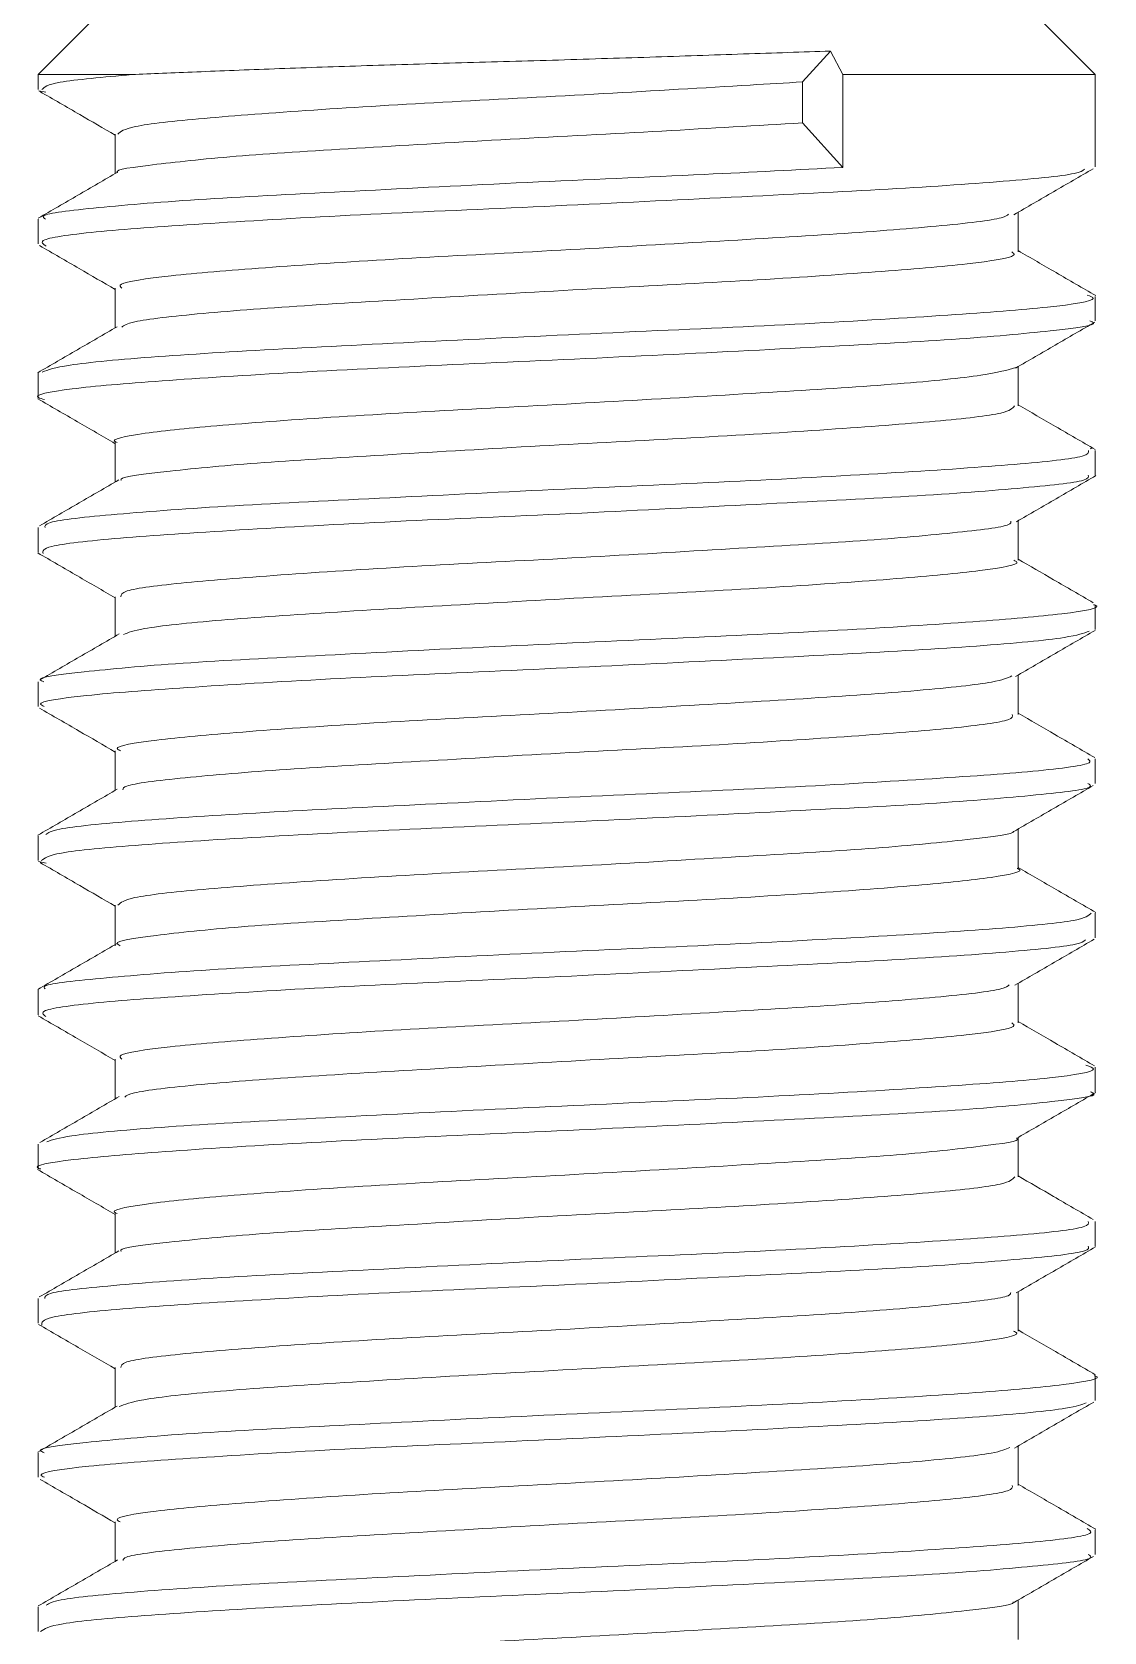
# Model space of a CAD drawing. Extents: x -976302 to -776254, y 5665 to 231437.
# Drawn here: x -796419.6 to -796358.4, y 82094.6 to 82185.9 of the extents above; entities that cross this region are included whole.
import ezdxf

# ---------------------------------------------------------------- set-up
doc = ezdxf.new("R2010")
doc.units = 0
doc.header["$LTSCALE"] = 1000
doc.header["$MEASUREMENT"] = 0

# ---------------------------------------------------------------- blocks, each defined once
blk = doc.blocks.new('a2-3d-02')
at = {"color": 7, "linetype": 'Continuous', "lineweight": 15}
for p, q in [((-25137.47, -16233.477), (-25138.165, -16234.172)), ((-25126.252, -16234.172), (-25126.947, -16233.477)), ((-25135.18, -16233.906), (-25135.319, -16234.172)), ((-25135.18, -16233.906), (-25134.865, -16234.254)), ((-25138.165, -16234.172), (-25138.165, -16235.21)), ((-25138.165, -16234.172), (-25135.319, -16234.172)), ((-25135.319, -16234.172), (-25135.319, -16235.217)), ((-25134.865, -16234.254), (-25134.865, -16234.715)), ((-25127.307, -16234.172), (-25126.252, -16234.172)), ((-25126.252, -16234.341), (-25126.252, -16234.172)), ((-25126.336, -16234.371), (-25126.259, -16234.355)), ((-25134.865, -16234.715), (-25135.319, -16235.217)), ((-25127.121, -16235.286), (-25127.121, -16234.843)), ((-25137.296, -16235.723), (-25137.296, -16236.169)), ((-25126.252, -16236.077), (-25126.252, -16235.802)), ((-25127.121, -16237.024), (-25127.121, -16236.579)), ((-25138.165, -16236.67), (-25138.165, -16236.947)), ((-25137.296, -16237.462), (-25137.296, -16237.905)), ((-25126.252, -16237.816), (-25126.252, -16237.537)), ((-25138.165, -16238.407), (-25138.165, -16238.683)), ((-25138.126, -16238.375), (-25138.111, -16238.388)), ((-25127.121, -16238.761), (-25127.121, -16238.318)), ((-25137.296, -16239.198), (-25137.296, -16239.643)), ((-25126.252, -16239.552), (-25126.252, -16239.276)), ((-25138.165, -16240.144), (-25138.165, -16240.422)), ((-25127.121, -16240.499), (-25127.121, -16240.054)), ((-25137.296, -16240.936), (-25137.296, -16241.38)), ((-25126.252, -16241.29), (-25126.252, -16241.013)), ((-25127.121, -16242.236), (-25127.121, -16241.791)), ((-25138.165, -16241.882), (-25138.165, -16242.158)), ((-25137.296, -16242.672), (-25137.296, -16243.116)), ((-25126.252, -16243.028), (-25126.252, -16242.75)), ((-25126.343, -16243.058), (-25126.256, -16243.039)), ((-25138.165, -16243.618), (-25138.165, -16243.896)), ((-25127.121, -16243.986), (-25127.121, -16243.529)), ((-25137.296, -16244.411), (-25137.296, -16244.855)), ((-25126.252, -16244.764), (-25126.252, -16244.488)), ((-25138.165, -16245.356), (-25138.165, -16245.633)), ((-25127.121, -16245.711), (-25127.121, -16245.266)), ((-25137.296, -16246.147), (-25137.296, -16246.591)), ((-25126.252, -16246.502), (-25126.252, -16246.224)), ((-25127.121, -16247.448), (-25127.121, -16247.004)), ((-25138.165, -16247.094), (-25138.165, -16247.37)), ((-25137.296, -16247.885), (-25137.296, -16248.329)), ((-25126.252, -16248.239), (-25126.252, -16247.963)), ((-25138.165, -16248.83), (-25138.165, -16249.109)), ((-25127.121, -16249.185), (-25127.121, -16248.74)), ((-25137.296, -16249.622), (-25137.296, -16250.067)), ((-25126.252, -16249.976), (-25126.252, -16249.7)), ((-25127.121, -16250.922), (-25127.121, -16250.478)), ((-25138.165, -16250.569), (-25138.165, -16250.844)), ((-25137.296, -16251.359), (-25137.296, -16251.803)), ((-25126.252, -16251.714), (-25126.252, -16251.436))]:
    blk.add_line(p, q, dxfattribs=at)
for points, knots in [([(-25127.307, -16234.172), (-25127.526, -16234.162), (-25127.77, -16234.152), (-25128.307, -16234.13), (-25128.604, -16234.118), (-25129.225, -16234.095), (-25129.551, -16234.084), (-25130.235, -16234.062), (-25130.594, -16234.051), (-25131.313, -16234.03), (-25131.677, -16234.02), (-25132.231, -16234.004), (-25132.417, -16233.998), (-25132.783, -16233.986), (-25132.964, -16233.981), (-25133.503, -16233.963), (-25133.856, -16233.951), (-25134.542, -16233.928), (-25134.869, -16233.917), (-25135.18, -16233.906)], [0, 0, 0, 0, 0.125, 0.125, 0.25, 0.25, 0.375, 0.375, 0.5, 0.5, 0.625, 0.625, 0.6875, 0.6875, 0.75, 0.75, 0.875, 0.875, 1, 1, 1, 1]), ([(-25127.149, -16234.843), (-25127.182, -16234.814), (-25127.252, -16234.752), (-25128.053, -16234.666), (-25129.3, -16234.571), (-25130.892, -16234.476), (-25132.625, -16234.389), (-25133.98, -16234.307), (-25134.672, -16234.266), (-25134.865, -16234.254)], [0, 0, 0, 0, 0.141706, 0.301012, 0.460281, 0.619561, 0.778841, 0.938099, 1, 1, 1, 1]), ([(-25126.293, -16234.341), (-25126.319, -16234.313), (-25126.374, -16234.255), (-25126.988, -16234.2), (-25127.307, -16234.172)], [0, 0, 0, 0, 0.4798957, 1, 1, 1, 1]), ([(-25127.121, -16234.854), (-25126.987, -16234.777), (-25126.705, -16234.613), (-25126.422, -16234.449), (-25126.272, -16234.363)], [0, 0, 0, 0, 0.472351, 1, 1, 1, 1]), ([(-25134.865, -16234.715), (-25134.349, -16234.746), (-25133.314, -16234.808), (-25131.555, -16234.898), (-25129.896, -16234.998), (-25128.473, -16235.083), (-25127.542, -16235.186), (-25127.099, -16235.242), (-25127.145, -16235.275), (-25127.146, -16235.275)], [0, 0, 0, 0, 0.165662, 0.331726, 0.497782, 0.663883, 0.82994, 0.996047, 1, 1, 1, 1]), ([(-25138.142, -16235.232), (-25137.993, -16235.319), (-25137.695, -16235.491), (-25137.398, -16235.664), (-25137.249, -16235.75)], [0, 0, 0, 0, 0.500111, 1, 1, 1, 1]), ([(-25126.343, -16236.105), (-25126.306, -16236.081), (-25126.219, -16236.027), (-25126.878, -16235.936), (-25128.117, -16235.851), (-25129.839, -16235.748), (-25131.825, -16235.665), (-25133.852, -16235.563), (-25135.703, -16235.474), (-25137.124, -16235.38), (-25137.956, -16235.3), (-25138.022, -16235.255), (-25138.044, -16235.239)], [0, 0, 0, 0, 0.081796, 0.189683, 0.297586, 0.405471, 0.513384, 0.621266, 0.72917, 0.837059, 0.94495, 1, 1, 1, 1]), ([(-25135.319, -16235.217), (-25134.809, -16235.244), (-25133.699, -16235.302), (-25131.751, -16235.384), (-25129.778, -16235.487), (-25128.063, -16235.571), (-25126.857, -16235.673), (-25126.251, -16235.743), (-25126.316, -16235.788), (-25126.335, -16235.802)], [0, 0, 0, 0, 0.135268, 0.294518, 0.453755, 0.613044, 0.77229, 0.931568, 1, 1, 1, 1]), ([(-25126.252, -16235.789), (-25126.402, -16235.703), (-25126.7, -16235.53), (-25126.999, -16235.357), (-25127.148, -16235.27)], [0, 0, 0, 0, 0.500153, 1, 1, 1, 1]), ([(-25127.193, -16236.579), (-25127.178, -16236.564), (-25127.134, -16236.518), (-25127.683, -16236.437), (-25128.743, -16236.35), (-25130.225, -16236.248), (-25131.924, -16236.164), (-25133.654, -16236.063), (-25135.23, -16235.973), (-25136.432, -16235.879), (-25137.122, -16235.801), (-25137.172, -16235.758), (-25137.187, -16235.744)], [0, 0, 0, 0, 0.054457, 0.166336, 0.278232, 0.390106, 0.502013, 0.613884, 0.725784, 0.837664, 0.949547, 1, 1, 1, 1]), ([(-25137.296, -16236.155), (-25137.439, -16236.238), (-25137.73, -16236.407), (-25138.022, -16236.576), (-25138.171, -16236.662)], [0, 0, 0, 0, 0.48833, 1, 1, 1, 1]), ([(-25137.226, -16236.169), (-25137.242, -16236.182), (-25137.299, -16236.225), (-25136.785, -16236.306), (-25135.757, -16236.392), (-25134.295, -16236.493), (-25132.605, -16236.578), (-25130.87, -16236.678), (-25129.281, -16236.769), (-25128.044, -16236.862), (-25127.287, -16236.948), (-25127.22, -16236.999), (-25127.193, -16237.019)], [0, 0, 0, 0, 0.04637, 0.156144, 0.265942, 0.375714, 0.48552, 0.595289, 0.705083, 0.814862, 0.92464, 1, 1, 1, 1]), ([(-25127.121, -16236.593), (-25126.985, -16236.514), (-25126.701, -16236.349), (-25126.416, -16236.184), (-25126.267, -16236.098)], [0, 0, 0, 0, 0.476453, 1, 1, 1, 1]), ([(-25138.073, -16236.655), (-25138.108, -16236.668), (-25138.226, -16236.711), (-25137.707, -16236.795), (-25136.591, -16236.878), (-25134.942, -16236.981), (-25132.994, -16237.066), (-25130.955, -16237.163), (-25129.055, -16237.258), (-25127.527, -16237.347), (-25126.508, -16237.443), (-25126.364, -16237.498), (-25126.297, -16237.523)], [0, 0, 0, 0, 0.046302, 0.153728, 0.261188, 0.368619, 0.476074, 0.583503, 0.690941, 0.798383, 0.905814, 1, 1, 1, 1]), ([(-25126.324, -16237.832), (-25126.296, -16237.825), (-25126.151, -16237.788), (-25126.563, -16237.709), (-25127.551, -16237.625), (-25129.119, -16237.525), (-25131.022, -16237.434), (-25133.063, -16237.343), (-25135.003, -16237.243), (-25136.642, -16237.159), (-25137.725, -16237.055), (-25138.22, -16236.994), (-25138.123, -16236.954), (-25138.105, -16236.947)], [0, 0, 0, 0, 0.025588, 0.131116, 0.236679, 0.342212, 0.447759, 0.553292, 0.658824, 0.764376, 0.869908, 0.975467, 1, 1, 1, 1]), ([(-25138.162, -16236.96), (-25138.013, -16237.046), (-25137.715, -16237.219), (-25137.417, -16237.392), (-25137.268, -16237.478)], [0, 0, 0, 0, 0.500079, 1, 1, 1, 1]), ([(-25126.246, -16237.531), (-25126.395, -16237.445), (-25126.693, -16237.272), (-25126.991, -16237.099), (-25127.14, -16237.013)], [0, 0, 0, 0, 0.500109, 1, 1, 1, 1]), ([(-25127.143, -16238.318), (-25127.136, -16238.315), (-25127.042, -16238.283), (-25127.405, -16238.21), (-25128.246, -16238.125), (-25129.596, -16238.025), (-25131.224, -16237.935), (-25132.968, -16237.843), (-25134.627, -16237.744), (-25136.002, -16237.658), (-25136.981, -16237.558), (-25137.174, -16237.5), (-25137.269, -16237.472)], [0, 0, 0, 0, 0.009286, 0.119751, 0.230259, 0.34073, 0.451221, 0.561693, 0.672164, 0.782659, 0.893129, 1, 1, 1, 1]), ([(-25127.121, -16238.33), (-25126.979, -16238.247), (-25126.687, -16238.079), (-25126.396, -16237.91), (-25126.247, -16237.824)], [0, 0, 0, 0, 0.4881257, 1, 1, 1, 1]), ([(-25137.296, -16237.892), (-25137.437, -16237.974), (-25137.727, -16238.142), (-25138.016, -16238.309), (-25138.165, -16238.396)], [0, 0, 0, 0, 0.485692, 1, 1, 1, 1]), ([(-25137.255, -16237.905), (-25137.233, -16237.932), (-25137.186, -16237.991), (-25136.429, -16238.077), (-25135.209, -16238.17), (-25133.634, -16238.266), (-25131.901, -16238.353), (-25130.206, -16238.455), (-25128.722, -16238.54), (-25127.687, -16238.641), (-25127.166, -16238.704), (-25127.185, -16238.74), (-25127.188, -16238.745)], [0, 0, 0, 0, 0.091946, 0.203301, 0.314636, 0.425974, 0.537319, 0.648644, 0.760012, 0.871343, 0.982698, 1, 1, 1, 1]), ([(-25138.089, -16238.407), (-25138.09, -16238.429), (-25138.093, -16238.481), (-25137.331, -16238.565), (-25135.991, -16238.654), (-25134.198, -16238.755), (-25132.186, -16238.838), (-25130.178, -16238.942), (-25128.391, -16239.027), (-25127.063, -16239.126), (-25126.316, -16239.206), (-25126.326, -16239.257), (-25126.33, -16239.276)], [0, 0, 0, 0, 0.071223, 0.178705, 0.286185, 0.393658, 0.501151, 0.608618, 0.716121, 0.823593, 0.931078, 1, 1, 1, 1]), ([(-25138.172, -16238.69), (-25138.023, -16238.777), (-25137.725, -16238.95), (-25137.427, -16239.123), (-25137.277, -16239.209)], [0, 0, 0, 0, 0.50012, 1, 1, 1, 1]), ([(-25126.306, -16239.568), (-25126.303, -16239.541), (-25126.295, -16239.483), (-25127.094, -16239.393), (-25128.447, -16239.304), (-25130.242, -16239.204), (-25132.256, -16239.121), (-25134.263, -16239.016), (-25136.046, -16238.931), (-25137.367, -16238.832), (-25138.105, -16238.753), (-25138.091, -16238.703), (-25138.086, -16238.683)], [0, 0, 0, 0, 0.088998, 0.194577, 0.300153, 0.405723, 0.51131, 0.616874, 0.722473, 0.828042, 0.933623, 1, 1, 1, 1]), ([(-25126.266, -16239.257), (-25126.414, -16239.17), (-25126.712, -16238.998), (-25127.01, -16238.825), (-25127.159, -16238.739)], [0, 0, 0, 0, 0.500085, 1, 1, 1, 1]), ([(-25127.183, -16240.054), (-25127.185, -16240.032), (-25127.188, -16239.979), (-25127.852, -16239.895), (-25129.007, -16239.805), (-25130.545, -16239.705), (-25132.266, -16239.621), (-25133.98, -16239.518), (-25135.502, -16239.432), (-25136.618, -16239.333), (-25137.22, -16239.26), (-25137.216, -16239.216), (-25137.215, -16239.203)], [0, 0, 0, 0, 0.074988, 0.184755, 0.294517, 0.404271, 0.514046, 0.623793, 0.733581, 0.843334, 0.953103, 1, 1, 1, 1]), ([(-25137.296, -16239.631), (-25137.429, -16239.708), (-25137.711, -16239.872), (-25137.994, -16240.035), (-25138.143, -16240.122)], [0, 0, 0, 0, 0.47192, 1, 1, 1, 1]), ([(-25137.246, -16239.643), (-25137.261, -16239.65), (-25137.345, -16239.687), (-25136.925, -16239.763), (-25136.002, -16239.848), (-25134.603, -16239.949), (-25132.946, -16240.036), (-25131.204, -16240.132), (-25129.57, -16240.228), (-25128.255, -16240.316), (-25127.399, -16240.407), (-25127.267, -16240.458), (-25127.212, -16240.479)], [0, 0, 0, 0, 0.025265, 0.136948, 0.248672, 0.360359, 0.472075, 0.58376, 0.695457, 0.80716, 0.918848, 1, 1, 1, 1]), ([(-25127.121, -16240.067), (-25126.979, -16239.985), (-25126.687, -16239.816), (-25126.396, -16239.647), (-25126.247, -16239.561)], [0, 0, 0, 0, 0.487668, 1, 1, 1, 1]), ([(-25138.147, -16240.144), (-25138.153, -16240.145), (-25138.264, -16240.177), (-25137.85, -16240.25), (-25136.885, -16240.334), (-25135.319, -16240.434), (-25133.42, -16240.524), (-25131.379, -16240.615), (-25129.437, -16240.716), (-25127.793, -16240.8), (-25126.701, -16240.904), (-25126.2, -16240.965), (-25126.296, -16241.005), (-25126.315, -16241.013)], [0, 0, 0, 0, 0.006051, 0.113549, 0.221083, 0.328586, 0.436104, 0.543608, 0.651109, 0.758633, 0.866135, 0.973665, 1, 1, 1, 1]), ([(-25138.163, -16240.434), (-25138.014, -16240.52), (-25137.716, -16240.693), (-25137.417, -16240.866), (-25137.268, -16240.953)], [0, 0, 0, 0, 0.500155, 1, 1, 1, 1]), ([(-25126.32, -16241.29), (-25126.3, -16241.281), (-25126.209, -16241.243), (-25126.728, -16241.164), (-25127.841, -16241.081), (-25129.498, -16240.978), (-25131.448, -16240.892), (-25133.486, -16240.795), (-25135.384, -16240.7), (-25136.904, -16240.612), (-25137.898, -16240.518), (-25138.035, -16240.465), (-25138.096, -16240.442)], [0, 0, 0, 0, 0.030706, 0.140793, 0.250914, 0.361007, 0.471125, 0.581215, 0.691316, 0.801418, 0.911511, 1, 1, 1, 1]), ([(-25126.271, -16240.992), (-25126.42, -16240.905), (-25126.718, -16240.732), (-25127.017, -16240.559), (-25127.166, -16240.473)], [0, 0, 0, 0, 0.50014, 1, 1, 1, 1]), ([(-25127.179, -16241.791), (-25127.162, -16241.783), (-25127.084, -16241.744), (-25127.528, -16241.666), (-25128.48, -16241.582), (-25129.896, -16241.48), (-25131.563, -16241.394), (-25133.304, -16241.297), (-25134.926, -16241.202), (-25136.222, -16241.113), (-25137.061, -16241.021), (-25137.176, -16240.969), (-25137.226, -16240.947)], [0, 0, 0, 0, 0.030896, 0.141458, 0.252057, 0.362623, 0.473218, 0.583781, 0.694359, 0.804937, 0.915504, 1, 1, 1, 1]), ([(-25137.296, -16241.367), (-25137.435, -16241.447), (-25137.722, -16241.614), (-25138.01, -16241.78), (-25138.159, -16241.867)], [0, 0, 0, 0, 0.481018, 1, 1, 1, 1]), ([(-25137.229, -16241.38), (-25137.233, -16241.4), (-25137.244, -16241.452), (-25136.613, -16241.535), (-25135.483, -16241.624), (-25133.96, -16241.724), (-25132.244, -16241.808), (-25130.525, -16241.911), (-25128.987, -16241.998), (-25127.847, -16242.095), (-25127.219, -16242.171), (-25127.209, -16242.215), (-25127.206, -16242.229)], [0, 0, 0, 0, 0.069361, 0.179487, 0.289615, 0.399731, 0.509872, 0.619982, 0.730131, 0.840247, 0.950377, 1, 1, 1, 1]), ([(-25127.121, -16241.804), (-25126.985, -16241.726), (-25126.7, -16241.56), (-25126.414, -16241.395), (-25126.265, -16241.309)], [0, 0, 0, 0, 0.476525, 1, 1, 1, 1]), ([(-25138.081, -16241.882), (-25138.1, -16241.896), (-25138.16, -16241.941), (-25137.54, -16242.023), (-25136.321, -16242.107), (-25134.6, -16242.211), (-25132.618, -16242.293), (-25130.589, -16242.395), (-25128.737, -16242.485), (-25127.302, -16242.578), (-25126.433, -16242.664), (-25126.365, -16242.714), (-25126.338, -16242.734)], [0, 0, 0, 0, 0.049462, 0.159083, 0.268723, 0.378342, 0.487991, 0.597608, 0.707247, 0.816871, 0.926497, 1, 1, 1, 1]), ([(-25138.143, -16242.181), (-25137.994, -16242.268), (-25137.696, -16242.44), (-25137.397, -16242.613), (-25137.248, -16242.7)], [0, 0, 0, 0, 0.50013, 1, 1, 1, 1]), ([(-25126.286, -16243.028), (-25126.324, -16242.999), (-25126.404, -16242.937), (-25127.337, -16242.851), (-25128.795, -16242.756), (-25130.655, -16242.661), (-25132.687, -16242.574), (-25134.663, -16242.471), (-25136.373, -16242.388), (-25137.571, -16242.285), (-25138.17, -16242.216), (-25138.102, -16242.171), (-25138.082, -16242.158)], [0, 0, 0, 0, 0.095209, 0.202715, 0.3102, 0.41769, 0.525181, 0.632659, 0.740171, 0.847654, 0.95516, 1, 1, 1, 1]), ([(-25126.248, -16242.741), (-25126.397, -16242.655), (-25126.696, -16242.482), (-25126.994, -16242.309), (-25127.143, -16242.222)], [0, 0, 0, 0, 0.500145, 1, 1, 1, 1]), ([(-25127.151, -16243.529), (-25127.182, -16243.501), (-25127.248, -16243.439), (-25128.041, -16243.353), (-25129.285, -16243.259), (-25130.873, -16243.164), (-25132.609, -16243.076), (-25134.296, -16242.974), (-25135.765, -16242.889), (-25136.767, -16242.788), (-25137.264, -16242.729), (-25137.243, -16242.696), (-25137.242, -16242.694)], [0, 0, 0, 0, 0.0983673, 0.2103148, 0.3222374, 0.4341671, 0.5460976, 0.6580119, 0.7699674, 0.8818868, 0.9938343, 1, 1, 1, 1]), ([(-25127.121, -16243.541), (-25126.987, -16243.463), (-25126.705, -16243.3), (-25126.423, -16243.136), (-25126.273, -16243.05)], [0, 0, 0, 0, 0.47246, 1, 1, 1, 1]), ([(-25137.296, -16243.105), (-25137.439, -16243.188), (-25137.731, -16243.357), (-25138.023, -16243.526), (-25138.172, -16243.612)], [0, 0, 0, 0, 0.489075, 1, 1, 1, 1]), ([(-25137.287, -16243.116), (-25137.29, -16243.117), (-25137.386, -16243.148), (-25137.04, -16243.22), (-25136.231, -16243.305), (-25134.901, -16243.404), (-25133.284, -16243.495), (-25131.54, -16243.586), (-25129.877, -16243.686), (-25128.464, -16243.771), (-25127.519, -16243.873), (-25127.081, -16243.937), (-25127.16, -16243.977), (-25127.177, -16243.986)], [0, 0, 0, 0, 0.00336, 0.110896, 0.218473, 0.326015, 0.433574, 0.541118, 0.648658, 0.756227, 0.863767, 0.971341, 1, 1, 1, 1]), ([(-25138.121, -16243.618), (-25138.092, -16243.646), (-25138.028, -16243.707), (-25137.126, -16243.792), (-25135.687, -16243.886), (-25133.838, -16243.982), (-25131.809, -16244.068), (-25129.827, -16244.171), (-25128.101, -16244.255), (-25126.89, -16244.357), (-25126.282, -16244.422), (-25126.322, -16244.463), (-25126.331, -16244.472)], [0, 0, 0, 0, 0.0928132, 0.2024081, 0.3119848, 0.4215651, 0.5311493, 0.6407176, 0.750323, 0.8598974, 0.969493, 1, 1, 1, 1]), ([(-25138.152, -16243.914), (-25138.003, -16244.001), (-25137.705, -16244.173), (-25137.408, -16244.346), (-25137.259, -16244.432)], [0, 0, 0, 0, 0.500083, 1, 1, 1, 1]), ([(-25126.338, -16244.783), (-25126.309, -16244.762), (-25126.237, -16244.709), (-25126.906, -16244.62), (-25128.157, -16244.535), (-25129.889, -16244.432), (-25131.879, -16244.349), (-25133.904, -16244.247), (-25135.746, -16244.158), (-25137.156, -16244.064), (-25137.977, -16243.983), (-25138.034, -16243.937), (-25138.054, -16243.922)], [0, 0, 0, 0, 0.075905, 0.184237, 0.292585, 0.400914, 0.509272, 0.6176, 0.72595, 0.834284, 0.94262, 1, 1, 1, 1]), ([(-25126.248, -16244.479), (-25126.397, -16244.392), (-25126.695, -16244.22), (-25126.993, -16244.047), (-25127.142, -16243.961)], [0, 0, 0, 0, 0.500095, 1, 1, 1, 1]), ([(-25127.193, -16245.266), (-25127.178, -16245.251), (-25127.131, -16245.205), (-25127.674, -16245.124), (-25128.729, -16245.037), (-25130.207, -16244.936), (-25131.905, -16244.852), (-25133.636, -16244.751), (-25135.214, -16244.661), (-25136.423, -16244.567), (-25137.127, -16244.487), (-25137.179, -16244.441), (-25137.196, -16244.426)], [0, 0, 0, 0, 0.0529305, 0.1641711, 0.2754305, 0.3866668, 0.4979368, 0.6091703, 0.7204321, 0.831674, 0.9429193, 1, 1, 1, 1]), ([(-25137.296, -16244.841), (-25137.434, -16244.921), (-25137.722, -16245.088), (-25138.009, -16245.254), (-25138.158, -16245.341)], [0, 0, 0, 0, 0.481636, 1, 1, 1, 1]), ([(-25137.225, -16244.855), (-25137.242, -16244.868), (-25137.296, -16244.913), (-25136.776, -16244.993), (-25135.743, -16245.079), (-25134.278, -16245.181), (-25132.586, -16245.265), (-25130.852, -16245.366), (-25129.264, -16245.456), (-25128.037, -16245.549), (-25127.313, -16245.631), (-25127.249, -16245.676), (-25127.227, -16245.691)], [0, 0, 0, 0, 0.0484003, 0.1600905, 0.2718042, 0.3834919, 0.4952143, 0.6068995, 0.71861, 0.8303048, 0.942, 1, 1, 1, 1]), ([(-25127.121, -16245.279), (-25126.98, -16245.198), (-25126.691, -16245.03), (-25126.401, -16244.863), (-25126.252, -16244.776)], [0, 0, 0, 0, 0.485274, 1, 1, 1, 1]), ([(-25138.059, -16245.333), (-25138.104, -16245.348), (-25138.239, -16245.392), (-25137.732, -16245.479), (-25136.628, -16245.562), (-25134.991, -16245.665), (-25133.047, -16245.751), (-25131.009, -16245.847), (-25129.1, -16245.943), (-25127.565, -16246.031), (-25126.564, -16246.123), (-25126.414, -16246.174), (-25126.349, -16246.195)], [0, 0, 0, 0, 0.053361, 0.161591, 0.269856, 0.378091, 0.486349, 0.594582, 0.702823, 0.81107, 0.919304, 1, 1, 1, 1]), ([(-25126.281, -16246.502), (-25126.272, -16246.5), (-25126.162, -16246.467), (-25126.592, -16246.392), (-25127.584, -16246.309), (-25129.167, -16246.208), (-25131.075, -16246.119), (-25133.117, -16246.027), (-25135.05, -16245.927), (-25136.679, -16245.843), (-25137.745, -16245.739), (-25138.227, -16245.679), (-25138.127, -16245.64), (-25138.11, -16245.633)], [0, 0, 0, 0, 0.010209, 0.117709, 0.225246, 0.332752, 0.440274, 0.54778, 0.655286, 0.762811, 0.870315, 0.977848, 1, 1, 1, 1]), ([(-25138.171, -16245.641), (-25138.022, -16245.727), (-25137.724, -16245.9), (-25137.425, -16246.072), (-25137.276, -16246.159)], [0, 0, 0, 0, 0.500102, 1, 1, 1, 1]), ([(-25126.272, -16246.203), (-25126.421, -16246.117), (-25126.719, -16245.944), (-25127.016, -16245.771), (-25127.165, -16245.685)], [0, 0, 0, 0, 0.5001, 1, 1, 1, 1]), ([(-25127.14, -16247.004), (-25127.134, -16247.002), (-25127.04, -16246.97), (-25127.399, -16246.897), (-25128.234, -16246.812), (-25129.579, -16246.713), (-25131.205, -16246.622), (-25132.95, -16246.53), (-25134.605, -16246.431), (-25136.008, -16246.346), (-25136.913, -16246.243), (-25137.335, -16246.188), (-25137.279, -16246.155), (-25137.277, -16246.154)], [0, 0, 0, 0, 0.008049, 0.117935, 0.227865, 0.337757, 0.447668, 0.557562, 0.667455, 0.777372, 0.887263, 0.997188, 1, 1, 1, 1]), ([(-25127.121, -16247.016), (-25126.978, -16246.933), (-25126.686, -16246.764), (-25126.394, -16246.595), (-25126.245, -16246.508)], [0, 0, 0, 0, 0.48905, 1, 1, 1, 1]), ([(-25137.296, -16246.58), (-25137.429, -16246.657), (-25137.711, -16246.821), (-25137.994, -16246.985), (-25138.143, -16247.071)], [0, 0, 0, 0, 0.471729, 1, 1, 1, 1]), ([(-25137.257, -16246.591), (-25137.233, -16246.619), (-25137.182, -16246.678), (-25136.418, -16246.764), (-25135.193, -16246.858), (-25133.616, -16246.954), (-25131.882, -16247.04), (-25130.188, -16247.143), (-25128.708, -16247.228), (-25127.678, -16247.329), (-25127.163, -16247.391), (-25127.183, -16247.427), (-25127.186, -16247.431)], [0, 0, 0, 0, 0.0931772, 0.2045595, 0.3159209, 0.4272865, 0.5386572, 0.6500087, 0.7614032, 0.8727605, 0.9841434, 1, 1, 1, 1]), ([(-25138.086, -16247.094), (-25138.091, -16247.114), (-25138.102, -16247.166), (-25137.359, -16247.25), (-25136.034, -16247.338), (-25134.249, -16247.439), (-25132.241, -16247.522), (-25130.229, -16247.626), (-25128.434, -16247.712), (-25127.091, -16247.81), (-25126.325, -16247.891), (-25126.327, -16247.942), (-25126.327, -16247.963)], [0, 0, 0, 0, 0.068375, 0.175855, 0.283337, 0.39081, 0.498303, 0.605772, 0.713272, 0.820746, 0.92823, 1, 1, 1, 1]), ([(-25138.169, -16247.379), (-25138.02, -16247.466), (-25137.721, -16247.639), (-25137.423, -16247.812), (-25137.274, -16247.898)], [0, 0, 0, 0, 0.500146, 1, 1, 1, 1]), ([(-25126.292, -16248.261), (-25126.291, -16248.231), (-25126.29, -16248.169), (-25127.121, -16248.078), (-25128.49, -16247.988), (-25130.293, -16247.888), (-25132.31, -16247.805), (-25134.314, -16247.7), (-25136.088, -16247.616), (-25137.394, -16247.516), (-25138.113, -16247.438), (-25138.092, -16247.388), (-25138.084, -16247.37)], [0, 0, 0, 0, 0.097739, 0.202628, 0.307513, 0.412392, 0.517288, 0.622161, 0.727069, 0.831947, 0.936839, 1, 1, 1, 1]), ([(-25126.264, -16247.944), (-25126.413, -16247.858), (-25126.712, -16247.685), (-25127.01, -16247.512), (-25127.159, -16247.425)], [0, 0, 0, 0, 0.500151, 1, 1, 1, 1]), ([(-25127.184, -16248.74), (-25127.184, -16248.719), (-25127.185, -16248.666), (-25127.842, -16248.582), (-25128.992, -16248.492), (-25130.527, -16248.393), (-25132.247, -16248.308), (-25133.962, -16248.206), (-25135.488, -16248.119), (-25136.608, -16248.021), (-25137.212, -16247.948), (-25137.212, -16247.904), (-25137.212, -16247.892)], [0, 0, 0, 0, 0.074039, 0.184176, 0.294309, 0.404434, 0.514581, 0.624698, 0.734857, 0.844981, 0.95512, 1, 1, 1, 1]), ([(-25137.296, -16248.316), (-25137.437, -16248.397), (-25137.727, -16248.565), (-25138.016, -16248.733), (-25138.166, -16248.82)], [0, 0, 0, 0, 0.484787, 1, 1, 1, 1]), ([(-25137.244, -16248.329), (-25137.26, -16248.336), (-25137.342, -16248.374), (-25136.918, -16248.451), (-25135.989, -16248.535), (-25134.587, -16248.637), (-25132.927, -16248.724), (-25131.185, -16248.82), (-25129.555, -16248.915), (-25128.239, -16249.004), (-25127.357, -16249.099), (-25127.225, -16249.154), (-25127.164, -16249.179)], [0, 0, 0, 0, 0.026031, 0.135816, 0.245642, 0.355432, 0.46525, 0.575038, 0.684837, 0.794642, 0.904433, 1, 1, 1, 1]), ([(-25127.121, -16248.754), (-25126.982, -16248.674), (-25126.693, -16248.506), (-25126.405, -16248.34), (-25126.256, -16248.253)], [0, 0, 0, 0, 0.481965, 1, 1, 1, 1]), ([(-25138.155, -16248.83), (-25138.158, -16248.831), (-25138.27, -16248.861), (-25137.866, -16248.934), (-25136.92, -16249.018), (-25135.365, -16249.117), (-25133.473, -16249.209), (-25131.433, -16249.299), (-25129.485, -16249.4), (-25127.83, -16249.484), (-25126.722, -16249.587), (-25126.207, -16249.65), (-25126.299, -16249.691), (-25126.319, -16249.7)], [0, 0, 0, 0, 0.003233, 0.110728, 0.218259, 0.32576, 0.433273, 0.540775, 0.648273, 0.755796, 0.863295, 0.970823, 1, 1, 1, 1]), ([(-25138.149, -16249.128), (-25138, -16249.214), (-25137.701, -16249.387), (-25137.403, -16249.56), (-25137.254, -16249.647)], [0, 0, 0, 0, 0.500147, 1, 1, 1, 1]), ([(-25126.324, -16249.976), (-25126.303, -16249.967), (-25126.216, -16249.927), (-25126.749, -16249.848), (-25127.879, -16249.765), (-25129.546, -16249.661), (-25131.502, -16249.577), (-25133.539, -16249.478), (-25135.431, -16249.385), (-25136.935, -16249.295), (-25137.889, -16249.206), (-25138.013, -16249.156), (-25138.064, -16249.136)], [0, 0, 0, 0, 0.033918, 0.144984, 0.256082, 0.367152, 0.478249, 0.589317, 0.700397, 0.811477, 0.922548, 1, 1, 1, 1]), ([(-25126.246, -16249.692), (-25126.395, -16249.606), (-25126.693, -16249.433), (-25126.991, -16249.26), (-25127.14, -16249.174)], [0, 0, 0, 0, 0.5001321, 1, 1, 1, 1]), ([(-25127.177, -16250.478), (-25127.161, -16250.47), (-25127.081, -16250.431), (-25127.52, -16250.354), (-25128.466, -16250.269), (-25129.879, -16250.167), (-25131.544, -16250.081), (-25133.286, -16249.984), (-25134.91, -16249.89), (-25136.209, -16249.8), (-25137.039, -16249.711), (-25137.155, -16249.661), (-25137.203, -16249.64)], [0, 0, 0, 0, 0.029953, 0.141488, 0.253062, 0.364601, 0.47617, 0.587707, 0.699258, 0.81081, 0.922351, 1, 1, 1, 1]), ([(-25137.296, -16250.054), (-25137.439, -16250.136), (-25137.73, -16250.305), (-25138.022, -16250.474), (-25138.171, -16250.561)], [0, 0, 0, 0, 0.488756, 1, 1, 1, 1]), ([(-25137.23, -16250.067), (-25137.233, -16250.087), (-25137.241, -16250.139), (-25136.603, -16250.222), (-25135.468, -16250.312), (-25133.942, -16250.412), (-25132.224, -16250.496), (-25130.507, -16250.599), (-25128.972, -16250.685), (-25127.838, -16250.783), (-25127.219, -16250.857), (-25127.211, -16250.9), (-25127.208, -16250.913)], [0, 0, 0, 0, 0.070752, 0.181173, 0.291594, 0.402004, 0.512439, 0.622843, 0.733286, 0.843696, 0.954121, 1, 1, 1, 1]), ([(-25127.121, -16250.49), (-25126.988, -16250.413), (-25126.706, -16250.249), (-25126.424, -16250.086), (-25126.275, -16249.999)], [0, 0, 0, 0, 0.47136, 1, 1, 1, 1]), ([(-25138.074, -16250.554), (-25138.105, -16250.572), (-25138.189, -16250.62), (-25137.571, -16250.707), (-25136.36, -16250.791), (-25134.65, -16250.895), (-25132.672, -16250.978), (-25130.641, -16251.079), (-25128.781, -16251.169), (-25127.334, -16251.262), (-25126.453, -16251.348), (-25126.374, -16251.397), (-25126.343, -16251.417)], [0, 0, 0, 0, 0.063458, 0.17156, 0.279684, 0.387786, 0.495917, 0.604017, 0.712136, 0.820244, 0.928351, 1, 1, 1, 1]), ([(-25126.279, -16251.714), (-25126.323, -16251.684), (-25126.414, -16251.621), (-25127.369, -16251.535), (-25128.84, -16251.44), (-25130.708, -16251.345), (-25132.741, -16251.258), (-25134.712, -16251.155), (-25136.412, -16251.072), (-25137.595, -16250.969), (-25138.177, -16250.901), (-25138.105, -16250.857), (-25138.084, -16250.844)], [0, 0, 0, 0, 0.098037, 0.205547, 0.313034, 0.420528, 0.52802, 0.635501, 0.743015, 0.8505, 0.95801, 1, 1, 1, 1]), ([(-25138.145, -16250.867), (-25137.996, -16250.953), (-25137.698, -16251.126), (-25137.4, -16251.299), (-25137.251, -16251.385)], [0, 0, 0, 0, 0.5001, 1, 1, 1, 1]), ([(-25126.253, -16251.425), (-25126.402, -16251.338), (-25126.7, -16251.166), (-25126.998, -16250.993), (-25127.146, -16250.907)], [0, 0, 0, 0, 0.500083, 1, 1, 1, 1]), ([(-25127.154, -16252.216), (-25127.183, -16252.188), (-25127.245, -16252.127), (-25128.03, -16252.041), (-25129.269, -16251.946), (-25130.854, -16251.851), (-25132.59, -16251.764), (-25134.279, -16251.662), (-25135.751, -16251.577), (-25136.76, -16251.475), (-25137.262, -16251.416), (-25137.241, -16251.382), (-25137.239, -16251.379)], [0, 0, 0, 0, 0.097013, 0.2087976, 0.3205583, 0.4323254, 0.5440944, 0.6558464, 0.7676401, 0.8793974, 0.9911822, 1, 1, 1, 1])]:
    blk.add_open_spline(points, degree=3, knots=knots, dxfattribs=at)

msp = doc.modelspace()

# ---------------------------------------------------------------- block references
at = {"xscale": -5.068799998611212, "yscale": 5.068799999542534, "zscale": 5.068800000000002}
msp.add_blockref('a2-3d-02', (-923779.194, 164471.282), dxfattribs=at)
msp.add_blockref('a2-3d-02', (-923779.194, 164471.282), dxfattribs=at)

doc.saveas('drawing.dxf')
